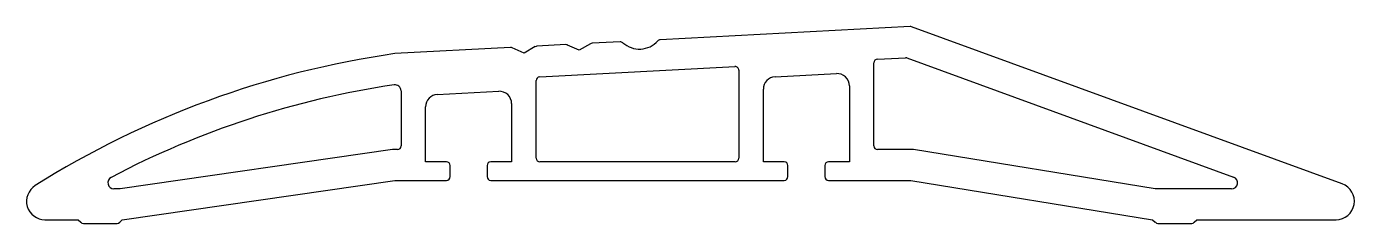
# Model space of a CAD drawing. Extents: x 3 to 111, y 3 to 19.
import ezdxf

# ---------------------------------------------------------------- set-up
doc = ezdxf.new("R2010")
doc.units = 0
doc.layers.get('0').update_dxf_attribs({"linetype": 'CONTINUOUS'})

msp = doc.modelspace()

# ---------------------------------------------------------------- linework, layer by layer
for p, q in [((74.68, 19.28), (54.34, 18.21)), ((109.88, 6.49), (74.8, 19.26)), ((42.16, 17.57), (32.74, 17.08)), ((43.25, 17.13), (42.29, 17.55)), ((44.16, 17.65), (43.25, 17.13)), ((46.65, 17.81), (44.3, 17.68)), ((47.75, 17.36), (46.79, 17.78)), ((48.66, 17.88), (47.75, 17.36)), ((51.09, 18.04), (48.79, 17.92)), ((71.74, 9.58), (71.74, 16.33)), ((72.03, 16.63), (74.3, 16.75)), ((74.42, 16.74), (101.03, 7.05)), ((44.53, 15.19), (60.43, 16.03)), ((60.74, 15.73), (60.74, 8.58)), ((63.69, 15.2), (68.69, 15.46)), ((44.24, 8.58), (44.24, 14.89)), ((62.74, 8.28), (62.74, 14.2)), ((69.74, 14.46), (69.74, 8.28)), ((33.24, 14.05), (33.24, 9.58)), ((36.19, 13.75), (41.19, 14.02)), ((42.24, 13.02), (42.24, 8.28)), ((35.24, 8.28), (35.24, 12.76)), ((32.54, 9.28), (10.36, 6.08)), ((32.94, 9.28), (32.58, 9.28)), ((74.92, 9.28), (72.04, 9.28)), ((94.64, 6.08), (74.97, 9.28)), ((36.94, 8.28), (35.24, 8.28)), ((37.24, 7.08), (37.24, 7.98)), ((40.24, 7.98), (40.24, 7.08)), ((42.24, 8.28), (40.54, 8.28)), ((60.44, 8.28), (44.54, 8.28)), ((64.44, 8.28), (62.74, 8.28)), ((64.74, 7.08), (64.74, 7.98)), ((67.74, 7.98), (67.74, 7.08)), ((69.74, 8.28), (68.04, 8.28)), ((10.54, 3.58), (32.74, 6.78)), ((32.74, 6.78), (36.94, 6.78)), ((40.54, 6.78), (64.44, 6.78)), ((68.04, 6.78), (74.74, 6.78)), ((74.74, 6.78), (94.44, 3.58)), ((10.36, 6.08), (9.86, 6.08)), ((100.86, 6.08), (94.64, 6.08)), ((4.24, 3.58), (6.94, 3.58)), ((6.94, 3.58), (7.15, 3.37)), ((7.37, 3.28), (10.12, 3.28)), ((10.33, 3.37), (10.54, 3.58)), ((94.44, 3.58), (94.65, 3.37)), ((94.87, 3.28), (97.62, 3.28)), ((97.83, 3.37), (98.04, 3.58)), ((98.04, 3.58), (109.37, 3.58))]:
    msp.add_line(p, q)
for centre, radius, start, end in [((74.7, 18.98), 0.3, 70, 93), ((42.17, 17.27), 0.3, 66.4349, 93), ((44.31, 17.38), 0.3, 93, 119.5651), ((46.67, 17.51), 0.3, 66.4349, 93), ((48.81, 17.62), 0.3, 93, 119.5651), ((51.1, 17.74), 0.3, 47.8779, 93), ((52.65, 19.45), 2, 227.8779, 318.1221), ((54.36, 17.91), 0.3, 93, 138.1221), ((43.32, -57.17), 75, 98.107, 122.1174), ((72.04, 16.33), 0.3, 93, 180), ((74.32, 16.45), 0.3, 70, 93), ((44.54, 14.89), 0.3, 93, 180), ((60.44, 15.73), 0.3, 0, 93), ((63.74, 14.2), 1, 93, 180), ((68.74, 14.46), 1, 0, 93), ((43.32, -57.17), 72.5, 98.4472, 117.6944), ((32.74, 14.05), 0.5, 0, 98.4472), ((36.24, 12.76), 1, 93, 180), ((41.24, 13.02), 1, 0, 93), ((32.58, 8.98), 0.3, 90, 98.2024), ((32.94, 9.58), 0.3, 270, 360), ((72.04, 9.58), 0.3, 180, 270), ((74.92, 8.98), 0.3, 80.7737, 90), ((36.94, 7.98), 0.3, 0, 90), ((40.54, 7.98), 0.3, 90, 180), ((44.54, 8.58), 0.3, 180, 270), ((60.44, 8.58), 0.3, 270, 360), ((64.44, 7.98), 0.3, 0, 90), ((68.04, 7.98), 0.3, 90, 180), ((9.86, 6.58), 0.5, 117.6944, 270), ((36.94, 7.08), 0.3, 270, 360), ((40.54, 7.08), 0.3, 180, 270), ((64.44, 7.08), 0.3, 270, 360), ((68.04, 7.08), 0.3, 180, 270), ((100.86, 6.58), 0.5, 270, 70), ((109.37, 5.08), 1.5, 270, 70), ((4.24, 5.08), 1.5, 122.1174, 270), ((7.37, 3.58), 0.3, 225, 270), ((10.12, 3.58), 0.3, 270, 315), ((94.87, 3.58), 0.3, 225, 270), ((97.62, 3.58), 0.3, 270, 315)]:
    msp.add_arc(centre, radius, start, end)

doc.saveas('drawing.dxf')
